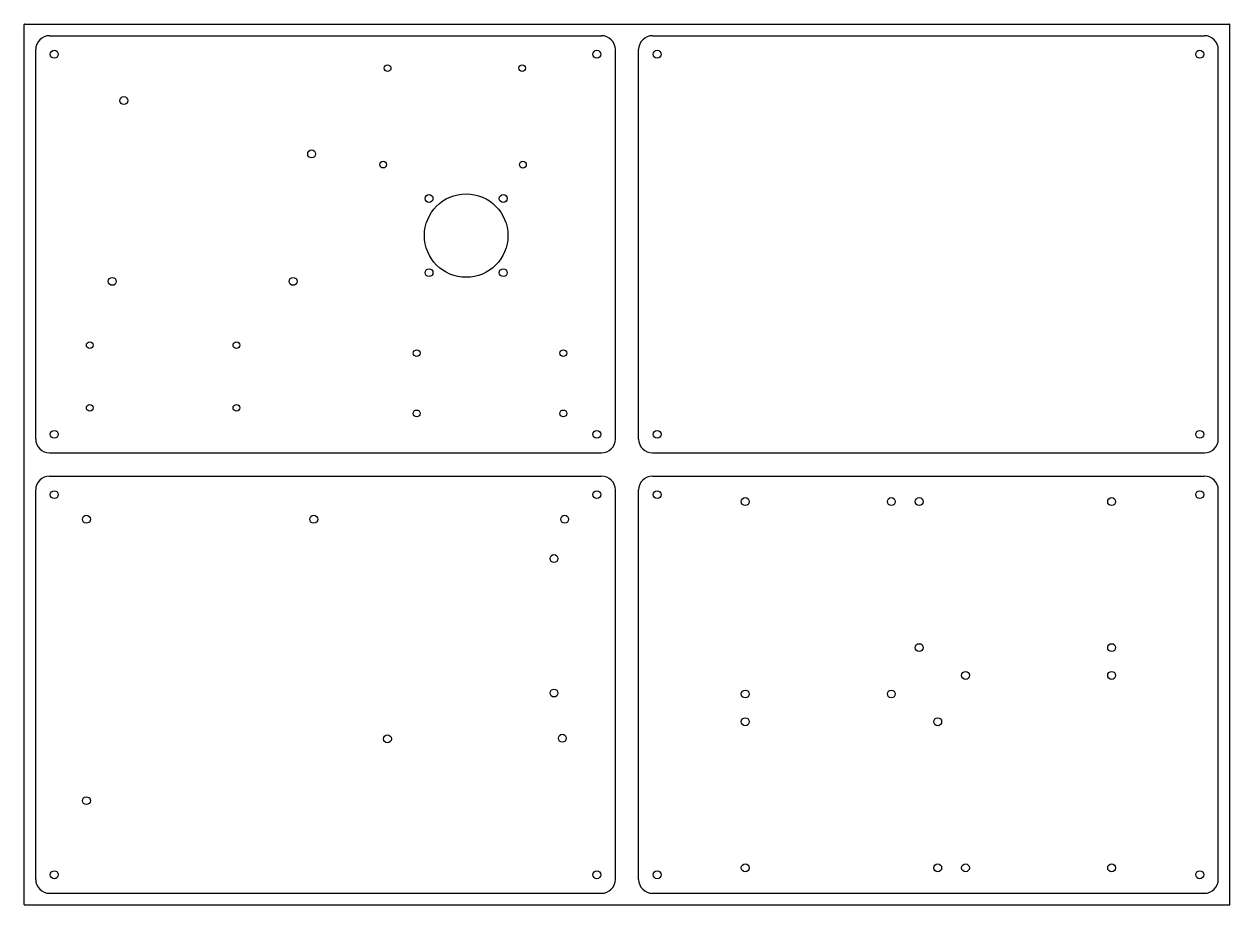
# Model space of a CAD drawing. Header units: millimetres. Extents: x 0 to 520, y 0 to 380.
import ezdxf

# ---------------------------------------------------------------- set-up
doc = ezdxf.new("R2010")
doc.units = ezdxf.units.MM

msp = doc.modelspace()

# ---------------------------------------------------------------- linework, layer by layer
at = {"layer": 'CUT'}
for p, q in [((11, 375), (249, 375)), ((271, 375), (509, 375)), ((5, 201), (5, 369)), ((255, 201), (255, 369)), ((265, 201), (265, 369)), ((515, 201), (515, 369)), ((11, 195), (249, 195)), ((271, 195), (509, 195)), ((11, 185), (249, 185)), ((271, 185), (509, 185)), ((5, 11), (5, 179)), ((255, 11), (255, 179)), ((265, 11), (265, 179)), ((515, 11), (515, 179)), ((11, 5), (249, 5)), ((271, 5), (509, 5))]:
    msp.add_line(p, q, dxfattribs=at)
for centre, radius in [((13, 367), 1.7), ((247, 367), 1.7), ((273, 367), 1.7), ((507, 367), 1.7), ((156.7655, 360.966), 1.45), ((214.7655, 360.966), 1.45), ((43, 347), 1.7), ((123.99, 324), 1.7), ((154.8655, 319.396), 1.45), ((215.1155, 319.366), 1.45), ((190.63, 288.76), 18), ((174.63, 304.76), 1.7), ((206.63, 304.76), 1.7), ((38, 269), 1.7), ((116, 269), 1.7), ((174.63, 272.76), 1.7), ((206.63, 272.76), 1.7), ((28.2925, 241.5), 1.45), ((91.5425, 241.5), 1.45), ((169.2925, 238.0595), 1.45), ((232.5425, 238.0595), 1.45), ((28.2925, 214.475), 1.45), ((91.5425, 214.475), 1.45), ((169.2925, 212.0595), 1.45), ((232.5425, 212.0595), 1.45), ((13, 203), 1.7), ((247, 203), 1.7), ((273, 203), 1.7), ((507, 203), 1.7), ((13, 177), 1.7), ((247, 177), 1.7), ((273, 177), 1.7), ((507, 177), 1.7), ((311, 174), 1.7), ((374, 174), 1.7), ((386, 174), 1.7), ((469, 174), 1.7), ((26.876, 166.374), 1.7), ((124.92, 166.374), 1.7), ((233.124, 166.374), 1.7), ((228.507, 149.4), 1.7), ((386, 111), 1.7), ((469, 111), 1.7), ((406, 99), 1.7), ((469, 99), 1.7), ((228.507, 91.4), 1.7), ((311, 91), 1.7), ((374, 91), 1.7), ((311, 79), 1.7), ((394, 79), 1.7), ((156.67, 71.632), 1.7), ((232.108, 71.886), 1.7), ((26.876, 44.962), 1.7), ((311, 16), 1.7), ((394, 16), 1.7), ((406, 16), 1.7), ((469, 16), 1.7), ((13, 13), 1.7), ((247, 13), 1.7), ((273, 13), 1.7), ((507, 13), 1.7)]:
    msp.add_circle(centre, radius, dxfattribs=at)
for centre, start, end in [((11, 369), 90, 180), ((249, 369), 0, 90), ((271, 369), 90, 180), ((509, 369), 0, 90), ((11, 201), 180, 270), ((249, 201), 270, 360), ((271, 201), 180, 270), ((509, 201), 270, 360), ((11, 179), 90, 180), ((249, 179), 0, 90), ((271, 179), 90, 180), ((509, 179), 0, 90), ((11, 11), 180, 270), ((249, 11), 270, 360), ((271, 11), 180, 270), ((509, 11), 270, 360)]:
    msp.add_arc(centre, 6, start, end, dxfattribs=at)
at = {"layer": 'SHEET'}
for p, q in [((0, 0.1), (0, 379.9)), ((0.1, 380), (519.9, 380)), ((520, 0.1), (520, 379.9)), ((0.1, 0), (519.9, 0))]:
    msp.add_line(p, q, dxfattribs=at)
for centre, start, end in [((0.1, 379.9), 90, 180), ((519.9, 379.9), 0, 90), ((0.1, 0.1), 180, 270), ((519.9, 0.1), 270, 360)]:
    msp.add_arc(centre, 0.1, start, end, dxfattribs=at)

doc.saveas('drawing.dxf')
